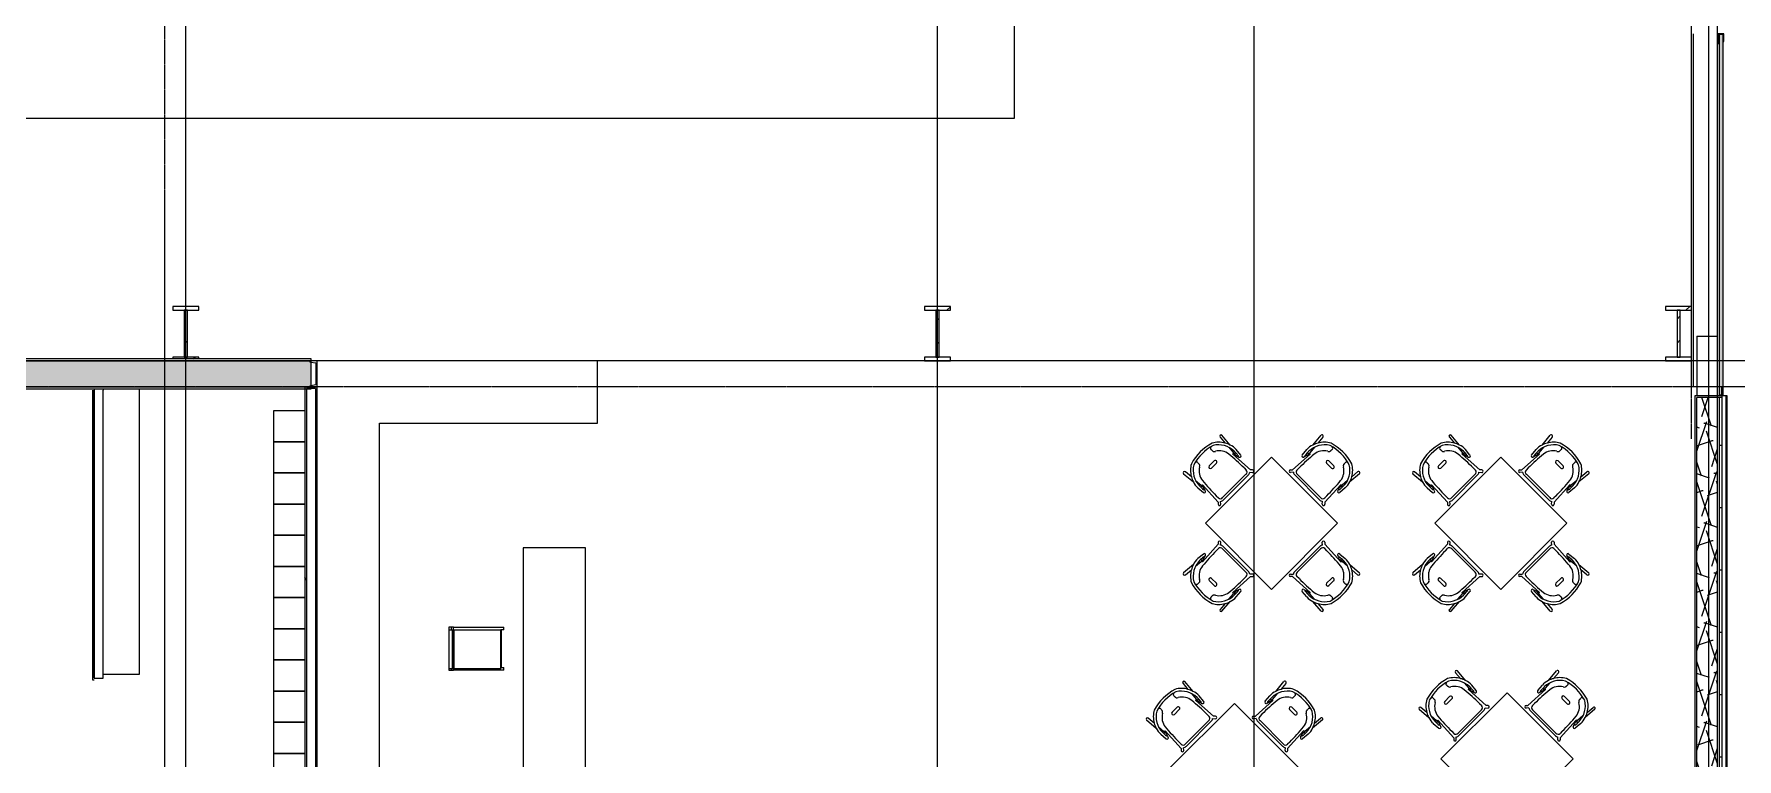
# Model space of a CAD drawing. Header units: inches. Extents: x 25557 to 33164, y -23509 to -20035.
# Drawn here: x 31565 to 32221, y -22513 to -22234 of the extents above; entities that cross this region are included whole.
import ezdxf

# ---------------------------------------------------------------- set-up
doc = ezdxf.new("R2010")
doc.units = ezdxf.units.IN
doc.header["$MEASUREMENT"] = 0
doc.linetypes.add('Grid Line 1_2_', pattern=[0.875, 0.5, -0.125, 0.125, -0.125])
for name, color, linetype, lineweight in [('A-FLOR', 192, 'Continuous', 9), ('A-GLAZ-CWMG', 51, 'Continuous', 9), ('A-WALL', 113, 'Continuous', 25), ('A-WALL-PATT', 111, 'Continuous', 25), ('G-ANNO-SYMB', 111, 'Continuous', 9), ('I-FURN', 30, 'Continuous', 9), ('I-WALL', 2, 'Continuous', 9), ('L-SITE-WALL', 31, 'Continuous', 9), ('Q-CASE', 31, 'Continuous', 9), ('S-BEAM', 12, 'Continuous', 9), ('S-COLS', 52, 'Continuous', 9), ('S-GRID', 1, 'Continuous', 9)]:
    doc.layers.add(name, color=color, linetype=linetype, lineweight=lineweight)
pattern_1 = [(161.57, (5933.279, 0.96), (-7.6802237, -0.0009796), [0, -54.643, 6.067, 0]), (18.43, (5931.359, 0.96), (-7.6802237, 0.0009796), [0, -54.643, 6.067, 0]), (108.43, (5933.279, 0.96), (3.8382953, -19.20136532), [18.211, -42.499]), (71.57, (5931.359, 0.96), (3.8382953, 19.20136532), [18.211, -42.499])]
pattern_2 = [(0, (5932.319, 0), (61.44, 15.36), [2.534, -43.546, 2.534, -43.546, -245.76]), (0, (5932.319, 0), (61.44, 15.36), [-92.16, 2.534, -89.626, 2.534, -43.546, -107.52]), (0, (5932.319, 0), (61.44, 15.36), [-230.4, 2.534, -28.186, 2.534, -74.266]), (120, (5955.359, 7.68), (-44.02215, 45.528601), [2.534, -43.546, 2.534, -43.546, -245.76]), (120, (5955.359, 7.68), (-44.02215, 45.528601), [-92.16, 2.534, -89.626, 2.534, -43.546, -107.52]), (120, (5955.359, 7.68), (-44.02215, 45.528601), [-230.4, 2.534, -28.186, 2.534, -74.266]), (240, (5963.039, 38.4), (-17.41785, -60.888601), [2.534, -43.546, 2.534, -43.546, -245.76]), (240, (5963.039, 38.4), (-17.41785, -60.888601), [-92.16, 2.534, -89.626, 2.534, -43.546, -107.52]), (240, (5963.039, 38.4), (-17.41785, -60.888601), [-230.4, 2.534, -28.186, 2.534, -74.266])]
pattern_3 = [(225, (31623.71, -22360.053), (19.00703, -19.00703), []), (225, (31623.71, -22388.853), (19.00703, -19.00703), [])]
pattern_4 = [(225, (32198.71, -22360.053), (19.00703, -19.00703), []), (225, (32198.71, -22388.853), (19.00703, -19.00703), [])]
pattern_5 = [(225, (31913.21, -22360.053), (19.00703, -19.00703), []), (225, (31913.21, -22388.853), (19.00703, -19.00703), [])]

# ---------------------------------------------------------------- blocks, each defined once
blk = doc.blocks.new('Locker-Double Stacked - 12_ x 12_-3246-Overall Floor Plan')
at = {"layer": 'I-FURN', "color": 7}
for p, q in [((-6, -6), (-6, 6)), ((-6, 6), (6, 6)), ((6, 6), (6, -6)), ((6, -6), (-6, -6))]:
    blk.add_line(p, q, dxfattribs=at)
blk = doc.blocks.new('Furniture 6 - Furniture 1-2394-Overall Floor Plan')
at = {"layer": 'I-FURN', "color": 7}
for p, q in [((25653.99, -22606.18), (25653.99, -22496.3)), ((25639.99, -22606.18), (25653.99, -22606.18))]:
    blk.add_line(p, q, dxfattribs=at)
blk = doc.blocks.new('Locker Rooms and Restrooms_rvt-2-Overall Floor Plan')
at = {"layer": 'A-WALL', "color": 7, "lineweight": 9}
for p, q in [((25656.14, -22370.18), (25656.14, -22370.8)), ((25659.64, -22370.18), (25659.64, -22370.8)), ((25659.64, -22481.74), (25659.64, -22370.8))]:
    blk.add_line(p, q, dxfattribs=at)
at = {"layer": 'I-WALL', "color": 250, "lineweight": 25}
for p, q in [((25655.52, -22370.8), (25655.52, -22482.37)), ((25656.14, -22370.8), (25656.14, -22481.74)), ((25656.14, -22481.74), (25656.14, -22370.8)), ((25655.52, -22482.37), (25656.14, -22482.37)), ((25656.14, -22481.74), (25659.64, -22481.74))]:
    blk.add_line(p, q, dxfattribs=at)
at = {"lineweight": 9}
blk.add_blockref('Furniture 6 - Furniture 1-2394-Overall Floor Plan', (19.65, 126), dxfattribs=at)
at = {"lineweight": 9, "rotation": 270}
for p in [(25731.27, -22384.68), (25731.27, -22396.68), (25731.27, -22408.68), (25731.27, -22420.68), (25731.27, -22432.68), (25731.27, -22444.68), (25731.27, -22456.68), (25731.27, -22468.68), (25731.27, -22480.68), (25731.27, -22492.68), (25731.27, -22504.68), (25731.27, -22516.68)]:
    blk.add_blockref('Locker-Double Stacked - 12_ x 12_-3246-Overall Floor Plan', p, dxfattribs=at)
blk = doc.blocks.new('Struct_Sports Complex_2015_rvt-2-Overall Floor Plan')
at = {"layer": 'L-SITE-WALL', "color": 7}
for p, q in [((26281.99, -22369.55), (26281.39, -22369.55)), ((26282.89, -22372.62), (26282.89, -22372.93))]:
    blk.add_line(p, q, dxfattribs=at)
at = {"layer": 'L-SITE-WALL', "color": 143}
for q in [(26281.99, -22369.55), (26282.89, -22372.62)]:
    blk.add_line((26282.89, -22369.55), q, dxfattribs=at)
blk = doc.blocks.new('Girt_C - 8_D-1120276-Overall Floor Plan')
at = {"layer": 'S-BEAM'}
for p, q in [((26273.39, -22350.05), (26273.39, -22372.93)), ((26273.39, -22350.05), (26273.58, -22350.05)), ((26273.58, -22350.05), (26281.2, -22350.05)), ((26281.2, -22350.05), (26281.39, -22350.05)), ((26281.39, -22372.93), (26281.39, -22350.05))]:
    blk.add_line(p, q, dxfattribs=at)
blk = doc.blocks.new('Casework 1 - Casework 1-456223-Overall Floor Plan')
at = {"layer": 'Q-CASE'}
for p, q in [((25850.02, -22359.55), (25742.02, -22359.55)), ((25850.02, -22383.55), (25850.02, -22359.55)), ((25766.02, -22602.04), (25766.02, -22383.55)), ((25766.02, -22383.55), (25850.02, -22383.55)), ((25845.39, -22431.55), (25821.39, -22431.55)), ((25821.39, -22431.55), (25821.39, -22602.04)), ((25845.39, -22602.04), (25845.39, -22431.55)), ((25763.89, -22602.04), (25766.02, -22602.04))]:
    blk.add_line(p, q, dxfattribs=at)
blk = doc.blocks.new('Falcon 7700 Series Pedestal Base - 36_ Square Top x 30_ - Wheelchair Height-460525-Overall Floor Plan')
at = {"layer": 'I-FURN'}
for p, q in [((18, 18), (-18, 18)), ((-18, 18), (-18, -18)), ((18, -18), (18, 18)), ((-18, -18), (18, -18))]:
    blk.add_line(p, q, dxfattribs=at)
blk = doc.blocks.new('HermanMiller_Collection_Air-Chair_SideChair_Arms - Arms-457867-Overall Floor Plan')
at = {"layer": 'I-FURN'}
for p, q in [((-3.55, 10.02), (-8.45, 10.45)), ((-8.45, 9.45), (-5.47, 9.18)), ((-3.35, 9.02), (-0.6, 8.8)), ((2.04, 10.2), (-0.69, 10.45)), ((-0.34, 8.32), (-0.6, 8.8)), ((-0.6, 8.8), (0.38, 8.73)), ((8.79, 8.8), (-0.34, 8.32)), ((0.77, 8.78), (2.2, 9.22)), ((6.45, 7.57), (7.62, 7.57)), ((9.32, 9.33), (8.79, 8.8)), ((9.17, 7.94), (10.01, 8.64)), ((9.52, -6.69), (9.52, 6.69)), ((-3.6, 1.35), (-3.6, -1.35)), ((-2.35, -1.35), (-2.35, 1.35)), ((8.7, 6.35), (8.7, -6.35)), ((-5.47, -9.18), (-8.45, -9.45)), ((-8.45, -10.45), (-3.55, -10.02)), ((-3.35, -9.02), (-0.6, -8.8)), ((-0.69, -10.45), (2.04, -10.2)), ((-0.6, -8.8), (-0.34, -8.32)), ((0.38, -8.73), (-0.6, -8.8)), ((-0.34, -8.32), (8.79, -8.8)), ((2.2, -9.22), (0.77, -8.78)), ((6.45, -7.57), (7.62, -7.57)), ((8.79, -8.8), (9.32, -9.33)), ((10.01, -8.64), (9.17, -7.94))]:
    blk.add_line(p, q, dxfattribs=at)
for centre, radius, start, end in [((-1.51, 1.66), 8.5, 117.78509, 152.21491), ((-8.45, 9.95), 0.5, 90, 270), ((-0.65, 0.76), 8.69, 90.78928, 148.92022), ((-2.46, 4.97), 5.17, 102.20965, 125.54804), ((-0.92, 1.66), 5.55, 95.46765, 123.46257), ((-1.25, 4.41), 6.06, 84.72014, 112.31104), ((6.58, -76.67), 84.24, 90.09111, 95.46765), ((-0.51, -9.88), 19.32, 84.42218, 90.78928), ((0.44, 9.26), 0.53, 159.74052, 262.71978), ((0.45, 9.65), 0.924, 265.61152, 290.36387), ((1.81, 9.64), 0.521, 212.95553, 275.04447), ((2.06, 9.7), 0.499, 287, 91.30538), ((7.62, 6.48), 1.09, 353.24671, 90.09111), ((7.56, 6.82), 1.97, 356.10334, 34.65425), ((9.66, 8.99), 0.49, 315, 135), ((9.93, 0), 19.77, 163.47875, 196.52125), ((9.93, 0), 18.77, 163.78547, 196.21453), ((-7.66, 5.36), 2.08, 305.4968, 328.6439), ((-0.23, 0.83), 6.63, 124.50042, 148.6439), ((-2.98, 1.35), 0.625, 360, 180), ((-1.51, -1.66), 8.5, 207.78509, 242.21491), ((-0.65, -0.76), 8.69, 211.07978, 269.21072), ((-7.66, -5.36), 2.08, 31.3561, 54.5032), ((-0.23, -0.83), 6.63, 211.3561, 235.49958), ((-0.92, -1.66), 5.55, 236.53743, 264.53235), ((-2.98, -1.35), 0.625, 180, 360), ((7.62, -6.48), 1.09, 269.90889, 6.75329), ((-8.45, -9.95), 0.5, 90, 270), ((-2.46, -4.97), 5.17, 234.45196, 257.79035), ((-1.25, -4.41), 6.06, 247.68896, 275.27986), ((6.58, 76.67), 84.24, 264.53235, 269.90889), ((-0.51, 9.88), 19.32, 269.21072, 275.57782), ((0.44, -9.26), 0.53, 97.28022, 200.25948), ((0.45, -9.65), 0.924, 69.63613, 94.38848), ((1.81, -9.64), 0.521, 84.95553, 147.04447), ((2.06, -9.7), 0.499, 268.69462, 73), ((7.56, -6.82), 1.97, 325.34575, 3.89666), ((9.66, -8.99), 0.49, 225, 45)]:
    blk.add_arc(centre, radius, start, end, dxfattribs=at)
for centre, major_axis, ratio, start_param, end_param in [((-7.46, 6.92), (0.03, 3.66), 0.320235, 2.34328, 2.536765), ((-7.87, 5.38), (-0.03, 1.79), 0.298783, 2.522217, 3.153947), ((-7.46, -6.92), (-0.03, 3.66), 0.320235, 0.604828, 0.798312), ((-7.87, -5.38), (0.03, 1.79), 0.298783, 6.270831, 6.902561)]:
    blk.add_ellipse(centre, major_axis=major_axis, ratio=ratio, start_param=start_param, end_param=end_param, dxfattribs=at)
for points in [[(-6.45, 3.67), (-6.52, 3.66), (-6.67, 3.64), (-6.9, 3.62), (-7.13, 3.61), (-7.4, 3.6), (-7.65, 3.59), (-7.83, 3.59)], [(-6.45, -3.67), (-6.52, -3.66), (-6.67, -3.64), (-6.9, -3.62), (-7.13, -3.61), (-7.4, -3.6), (-7.65, -3.59), (-7.83, -3.59)]]:
    blk.add_open_spline(points, degree=3, knots=[-1, -1, -1, -1, -0.75, -0.5, -0.375, -0.25, 0, 0, 0, 0], dxfattribs=at)
blk = doc.blocks.new('HermanMiller_Collection_Air-Chair_SideChair_Arms - Arms-460524-Overall Floor Plan')
at = {"layer": 'I-FURN'}
for p, q in [((-8.45, 10.45), (-3.55, 10.02)), ((-5.47, 9.18), (-8.45, 9.45)), ((-3.35, 9.02), (-0.6, 8.8)), ((-0.69, 10.45), (2.04, 10.2)), ((-0.6, 8.8), (-0.34, 8.32)), ((0.38, 8.73), (-0.6, 8.8)), ((-0.34, 8.32), (8.79, 8.8)), ((2.2, 9.22), (0.77, 8.78)), ((6.45, 7.57), (7.62, 7.57)), ((8.79, 8.8), (9.32, 9.33)), ((10.01, 8.64), (9.17, 7.94)), ((9.52, 6.69), (9.52, -6.69)), ((-3.6, -1.35), (-3.6, 1.35)), ((-2.35, 1.35), (-2.35, -1.35)), ((8.7, -6.35), (8.7, 6.35)), ((-8.45, -9.45), (-5.47, -9.18)), ((-3.55, -10.02), (-8.45, -10.45)), ((-3.35, -9.02), (-0.6, -8.8)), ((2.04, -10.2), (-0.69, -10.45)), ((-0.34, -8.32), (-0.6, -8.8)), ((-0.6, -8.8), (0.38, -8.73)), ((8.79, -8.8), (-0.34, -8.32)), ((0.77, -8.78), (2.2, -9.22)), ((6.45, -7.57), (7.62, -7.57)), ((9.32, -9.33), (8.79, -8.8)), ((9.17, -7.94), (10.01, -8.64))]:
    blk.add_line(p, q, dxfattribs=at)
for centre, radius, start, end in [((-1.51, 1.66), 8.5, 117.78509, 152.21491), ((-8.45, 9.95), 0.5, 90, 270), ((-0.65, 0.76), 8.69, 90.78928, 148.92022), ((-2.46, 4.97), 5.17, 102.20965, 125.54804), ((-0.92, 1.66), 5.55, 95.46765, 123.46257), ((-1.25, 4.41), 6.06, 84.72014, 112.31104), ((6.58, -76.67), 84.24, 90.09111, 95.46765), ((-0.51, -9.88), 19.32, 84.42218, 90.78928), ((0.44, 9.26), 0.53, 159.74052, 262.71978), ((0.45, 9.65), 0.924, 265.61152, 290.36387), ((1.81, 9.64), 0.521, 212.95553, 275.04447), ((2.06, 9.7), 0.499, 287, 91.30538), ((7.62, 6.48), 1.09, 353.24671, 90.09111), ((7.56, 6.82), 1.97, 356.10334, 34.65425), ((9.66, 8.99), 0.49, 315, 135), ((9.93, 0), 19.77, 163.47875, 196.52125), ((9.93, 0), 18.77, 163.78547, 196.21453), ((-7.66, 5.36), 2.08, 305.4968, 328.6439), ((-0.23, 0.83), 6.63, 124.50042, 148.6439), ((-2.98, 1.35), 0.625, 0, 180), ((-1.51, -1.66), 8.5, 207.78509, 242.21491), ((-0.65, -0.76), 8.69, 211.07978, 269.21072), ((-7.66, -5.36), 2.08, 31.3561, 54.5032), ((-0.23, -0.83), 6.63, 211.3561, 235.49958), ((-0.92, -1.66), 5.55, 236.53743, 264.53235), ((-2.98, -1.35), 0.625, 180, 0), ((7.62, -6.48), 1.09, 269.90889, 6.75329), ((-8.45, -9.95), 0.5, 90, 270), ((-2.46, -4.97), 5.17, 234.45196, 257.79035), ((-1.25, -4.41), 6.06, 247.68896, 275.27986), ((6.58, 76.67), 84.24, 264.53235, 269.90889), ((-0.51, 9.88), 19.32, 269.21072, 275.57782), ((0.44, -9.26), 0.53, 97.28022, 200.25948), ((0.45, -9.65), 0.924, 69.63613, 94.38848), ((1.81, -9.64), 0.521, 84.95553, 147.04447), ((2.06, -9.7), 0.499, 268.69462, 73), ((7.56, -6.82), 1.97, 325.34575, 3.89666), ((9.66, -8.99), 0.49, 225, 45)]:
    blk.add_arc(centre, radius, start, end, dxfattribs=at)
for centre, major_axis, ratio, start_param, end_param in [((-7.46, 6.92), (0.03, 3.66), 0.320235, 2.34328, 2.536765), ((-7.87, 5.38), (-0.03, 1.79), 0.298783, 2.522217, 3.153947), ((-7.46, -6.92), (-0.03, 3.66), 0.320235, 0.604828, 0.798312), ((-7.87, -5.38), (0.03, 1.79), 0.298783, 6.270831, 6.902561)]:
    blk.add_ellipse(centre, major_axis=major_axis, ratio=ratio, start_param=start_param, end_param=end_param, dxfattribs=at)
for points in [[(-6.45, 3.67), (-6.52, 3.66), (-6.67, 3.64), (-6.9, 3.62), (-7.13, 3.61), (-7.4, 3.6), (-7.65, 3.59), (-7.83, 3.59)], [(-6.45, -3.67), (-6.52, -3.66), (-6.67, -3.64), (-6.9, -3.62), (-7.13, -3.61), (-7.4, -3.6), (-7.65, -3.59), (-7.83, -3.59)]]:
    blk.add_open_spline(points, degree=3, knots=[-1, -1, -1, -1, -0.75, -0.5, -0.375, -0.25, 0, 0, 0, 0], dxfattribs=at)
blk = doc.blocks.new('Bar_Stool_6722_1_ - Bar_Stool_6722_1_-477960-Overall Floor Plan')
at = {"layer": 'I-FURN'}
for p, q in [((0, 19.21), (0, 21.13)), ((1, 21.13), (0, 21.13)), ((1, 21.13), (1, 20.14)), ((1, 20.14), (15.5, 20.14)), ((1, 20.14), (1, 19.99)), ((16, 20), (1, 20)), ((1, 19.89), (1, 19.99)), ((1, 17.63), (1, 19.89)), ((15.5, 20.14), (15.5, 21.13)), ((16.5, 21.13), (15.5, 21.13)), ((15.5, 19.98), (15.5, 20.14)), ((16, 19.99), (16, 19.89)), ((16, 19.89), (16, 17.63)), ((16.5, 21.13), (16.5, 19.21)), ((0, 17.72), (0, 19.21)), ((0, 1.78), (0, 17.72)), ((1, 2.03), (1, 17.63)), ((16, 17.63), (16, 2.03)), ((16.5, 19.21), (16.5, 17.72)), ((16.5, 17.72), (16.5, 1.78)), ((1, 1.78), (0, 1.78)), ((0, 1.78), (0, 0.98)), ((1, 0.98), (0, 0.98)), ((0, 0.98), (0, 0)), ((0, 0), (1, 0)), ((1, 1.91), (1, 2.03)), ((16, 2.03), (1, 2.03)), ((1, 1.24), (1, 1.91)), ((16, 1.91), (1, 1.91)), ((1, 0), (1, 1.24)), ((1, 1.24), (16, 1.24)), ((16, 2.03), (16, 1.91)), ((16, 1.91), (16, 1.24)), ((16.5, 1.78), (16, 1.78)), ((16, 1.24), (16, 0)), ((16.5, 0.98), (16, 0.98)), ((16, 0), (16.5, 0)), ((16.5, 0.98), (16.5, 1.78)), ((16.5, 0), (16.5, 0.98)), ((1, 0), (16, 0))]:
    blk.add_line(p, q, dxfattribs=at)
blk = doc.blocks.new('Rectangular Mullion - Profile_Polycarbonate_right-1166475-Overall Floor Plan')
at = {"layer": 'A-GLAZ-CWMG', "lineweight": 13}
for p, q in [((0, 1.141125), (-3.622, 1.141125)), ((-3.622, 1.141125), (-3.622, 0.787125)), ((-3.622, 0.787125), (-3.372, 0.787125)), ((-3.5595, 0.849625), (-3.5595, 1.078625)), ((-3.5595, 1.078625), (-0.0625, 1.078625)), ((-3.372, 0.849625), (-3.5595, 0.849625)), ((-3.372, 0.787125), (-3.372, 0.849625)), ((-0.0625, 1.078625), (-0.0625, -0.922375)), ((0, -0.984875), (0, 1.141125)), ((-2.7715, -0.859875), (-2.834, -0.859875)), ((-2.834, -0.859875), (-2.834, -0.984875)), ((-2.834, -0.984875), (0, -0.984875)), ((-2.7715, -0.922375), (-2.7715, -0.859875)), ((-0.0625, -0.922375), (-2.7715, -0.922375))]:
    blk.add_line(p, q, dxfattribs=at)
blk = doc.blocks.new('columns and girder2 - one-1108489-Overall Floor Plan')
at = {"layer": 'S-BEAM'}
h = blk.add_hatch(dxfattribs=at)
h.set_pattern_fill('FP_27', color=256, style=0, pattern_type=2)
h.set_pattern_definition(pattern_3)
h.paths.add_polyline_path([(0, -1.25), (-5, -1.25), (-5, -2), (5, -2), (5, -1.25)], flags=0)
h.paths.add_polyline_path([(5, -20), (-5, -20), (-5, -21.5), (5, -21.5)], flags=0)
h.paths.add_polyline_path([(-5, -1204.75), (-5, -1206.25), (5, -1206.25), (5, -1204.75)], flags=0)
h.paths.add_polyline_path([(5, -1224.25), (-5, -1224.25), (-5, -1225), (5, -1225)], flags=0)
h = blk.add_hatch(dxfattribs=at)
h.set_pattern_fill('FP_27', color=256, style=0, pattern_type=2)
h.set_pattern_definition(pattern_3)
h.paths.add_polyline_path([(-0.63, -2), (-0.63, -20), (0.62, -20), (0.62, -2)], flags=0)
h.paths.add_polyline_path([(-0.63, -1206.25), (-0.63, -1224.25), (0.62, -1224.25), (0.62, -1206.25)], flags=0)
at = {"layer": 'S-BEAM', "lineweight": 15}
for p, q in [((-5, -1.25), (-5, -2)), ((-5, -2), (5, -2)), ((0.62, -2), (-0.63, -2)), ((-0.63, -2), (-0.63, -20)), ((0.62, -20), (0.62, -2)), ((5, -2), (5, -1.25)), ((5, -20), (-5, -20)), ((-5, -20), (-5, -21.5)), ((-5, -21.5), (5, -21.5)), ((-0.63, -20), (0.62, -20)), ((5, -21.5), (5, -20))]:
    blk.add_line(p, q, dxfattribs=at)
blk = doc.blocks.new('columns and girder2 - one-V36-Overall Floor Plan')
at = {"layer": 'S-BEAM'}
h = blk.add_hatch(dxfattribs=at)
h.set_pattern_fill('FP_37', color=256, style=0, pattern_type=2)
h.set_pattern_definition(pattern_4)
h.paths.add_polyline_path([(5, -0.5), (-5, -0.5), (-5, -2), (5, -2)], flags=0)
h.paths.add_polyline_path([(5, -20), (-5, -20), (-5, -21.5), (5, -21.5)], flags=0)
h.paths.add_polyline_path([(5, -1204.75), (-4.25, -1204.75), (-4.25, -1206.25), (5, -1206.25)], flags=0)
h.paths.add_polyline_path([(-4.25, -1224.25), (-4.25, -1225), (5, -1225), (5, -1224.25), (-3.5, -1224.25)], flags=0)
h = blk.add_hatch(dxfattribs=at)
h.set_pattern_fill('FP_37', color=256, style=0, pattern_type=2)
h.set_pattern_definition(pattern_4)
h.paths.add_polyline_path([(-0.63, -2), (-0.63, -20), (0.62, -20), (0.62, -2)], flags=0)
h.paths.add_polyline_path([(0.62, -1206.25), (-0.63, -1206.25), (-0.63, -1224.25), (0.62, -1224.25), (0.62, -1224.12)], flags=0)
at = {"layer": 'S-BEAM', "lineweight": 15}
for p, q in [((5, -0.5), (-5, -0.5)), ((-5, -2), (5, -2)), ((0.62, -2), (-0.63, -2)), ((-0.63, -2), (-0.63, -20)), ((0.62, -20), (0.62, -2)), ((5, -2), (5, -0.5)), ((5, -20), (-5, -20)), ((-5, -21.5), (5, -21.5)), ((-0.63, -20), (0.62, -20)), ((5, -21.5), (5, -20))]:
    blk.add_line(p, q, dxfattribs=at)
blk = doc.blocks.new('columns and girder2 - one-V37-Overall Floor Plan')
at = {"layer": 'S-BEAM'}
h = blk.add_hatch(dxfattribs=at)
h.set_pattern_fill('FP_38', color=256, style=0, pattern_type=2)
h.set_pattern_definition(pattern_5)
h.paths.add_polyline_path([(5, -0.5), (-5, -0.5), (-5, -2), (5, -2)], flags=0)
h.paths.add_polyline_path([(-5, -20), (-5, -21.5), (5, -21.5), (5, -20)], flags=0)
h.paths.add_polyline_path([(5, -1204.75), (-5, -1204.75), (-5, -1206.25), (5, -1206.25)], flags=0)
h.paths.add_polyline_path([(-5, -1224.25), (-5, -1225), (5, -1225), (5, -1224.25), (-0.13, -1224.25)], flags=0)
h = blk.add_hatch(dxfattribs=at)
h.set_pattern_fill('FP_38', color=256, style=0, pattern_type=2)
h.set_pattern_definition(pattern_5)
h.paths.add_polyline_path([(-0.63, -2), (-0.63, -20), (0.62, -20), (0.62, -2)], flags=0)
h.paths.add_polyline_path([(-0.63, -1206.25), (-0.63, -1224.25), (0.62, -1224.25), (0.62, -1206.25)], flags=0)
at = {"layer": 'S-BEAM', "lineweight": 15}
for p, q in [((5, -0.5), (-5, -0.5)), ((-5, -0.5), (-5, -2)), ((-5, -2), (5, -2)), ((0.62, -2), (-0.63, -2)), ((-0.63, -2), (-0.63, -20)), ((0.62, -20), (0.62, -2)), ((5, -2), (5, -0.5)), ((5, -20), (-5, -20)), ((-5, -20), (-5, -21.5)), ((-5, -21.5), (5, -21.5)), ((-0.63, -20), (0.62, -20)), ((5, -21.5), (5, -20))]:
    blk.add_line(p, q, dxfattribs=at)
blk = doc.blocks.new('Girt_Z - 10_D-1118247-Overall Floor Plan')
at = {"layer": 'S-BEAM'}
for p, q in [((26271.39, -22369.55), (26271.39, -22233.68)), ((26271.96, -22233.68), (26271.96, -22369.55)), ((26272.04, -22233.68), (26272.04, -22369.55)), ((26281.39, -22350.05), (26281.39, -22233.68)), ((26271.96, -22369.55), (26271.39, -22369.55)), ((26272.04, -22369.55), (26271.96, -22369.55)), ((26273.39, -22369.55), (26272.04, -22369.55))]:
    blk.add_line(p, q, dxfattribs=at)

msp = doc.modelspace()

# ---------------------------------------------------------------- hatches: boundary and pattern name
at = {"layer": 'A-WALL-PATT', "lineweight": 9, "transparency": 33554649}
msp.add_hatch(color=256, dxfattribs=at).paths.add_polyline_path([(32215.89, -22372.62), (32215.89, -22233.74), (32214.31, -22233.74), (32214.31, -22372.62)], flags=0)
at = {"layer": 'A-WALL-PATT', "lineweight": 9}
h = msp.add_hatch(dxfattribs=at)
h.set_pattern_fill('FP_20', color=256, style=0, pattern_type=2)
h.set_pattern_definition(pattern_1)
h.paths.add_polyline_path([(31671.96, -22369.55), (31671.96, -22359.55), (31495.08, -22359.55), (31495.08, -22369.55), (31605.11, -22369.55)], flags=0)
h.paths.add_polyline_path([(31414.58, -22369.55), (31414.58, -22359.55), (31093.08, -22359.55), (31093.08, -22369.55), (31397.75, -22369.55)], flags=0)
h.paths.add_polyline_path([(31040.46, -22369.55), (31040.46, -22359.55), (30851.83, -22359.55), (30851.83, -22369.55), (31039.83, -22369.55)], flags=0)
h.paths.add_polyline_path([(30777.96, -22369.55), (30777.96, -22359.55), (30562.33, -22359.55), (30562.33, -22369.55), (30637.45, -22369.55)], flags=0)
h.paths.add_polyline_path([(28730.96, -22369.55), (28730.96, -22359.55), (28713.71, -22359.55), (28713.71, -22369.55)], flags=0)
h = msp.add_hatch(dxfattribs=at)
h.set_pattern_fill('FP_19', color=256, style=0, pattern_type=2)
h.set_pattern_definition(pattern_2)
h.paths.add_polyline_path([(31669.58, -22787.3), (31670.21, -22787.3), (31670.21, -22369.55), (31669.58, -22369.55), (31669.58, -22786.55)], flags=0)
h = msp.add_hatch(dxfattribs=at)
h.set_pattern_fill('FP_19', color=256, style=0, pattern_type=2)
h.set_pattern_definition(pattern_2)
h.paths.add_polyline_path([(31674.33, -22787.3), (31674.33, -22606.16), (31673.71, -22606.16), (31673.71, -22787.3), (31674.23, -22787.3)], flags=0)
h.paths.add_polyline_path([(31673.71, -22602.66), (31674.33, -22602.66), (31674.33, -22369.55), (31670.21, -22369.55), (31670.21, -22370.18), (31673.71, -22370.18), (31673.71, -22569.08)], flags=0)
h = msp.add_hatch(dxfattribs=at)
h.set_pattern_fill('FP_20', color=256, style=0, pattern_type=2)
h.set_pattern_definition(pattern_1)
h.paths.add_polyline_path([(32205.71, -22686.93), (32213.71, -22686.93), (32213.71, -22373.68), (32205.71, -22373.68), (32205.71, -22685.29)], flags=0)
h = msp.add_hatch(dxfattribs=at)
h.set_pattern_fill('FP_22', color=256, style=0, pattern_type=2)
h.set_pattern_definition([(0, (5932.32, 0), (0, 24), []), (90, (5932.32, 0), (-24, 1e-15), [])])
h.paths.add_polyline_path([(32214.46, -22686.93), (32215.46, -22686.93), (32215.46, -22373.68), (32214.46, -22373.68), (32214.46, -22685.29)], flags=0)

# ---------------------------------------------------------------- linework, layer by layer
at = {"layer": 'A-FLOR'}
for p, q in [((31942.96, -22266.05), (31942.96, -21135.05)), ((30535.71, -22266.05), (31942.96, -22266.05))]:
    msp.add_line(p, q, dxfattribs=at)
at = {"layer": 'A-WALL'}
for p, q in [((32214.31, -22233.74), (32214.31, -22372.62)), ((32215.89, -22233.74), (32214.31, -22233.74)), ((32215.89, -22372.62), (32215.89, -22233.74)), ((32214.31, -22372.62), (32215.89, -22372.62))]:
    msp.add_line(p, q, dxfattribs=at)
at = {"layer": 'A-WALL', "lineweight": 9}
for p, q in [((31495.08, -22359.55), (31671.96, -22359.55)), ((31495.08, -22369.55), (31671.96, -22369.55)), ((31673.71, -22370.18), (31670.21, -22370.18)), ((31670.21, -22370.18), (31670.21, -22787.3)), ((31673.71, -22370.18), (31673.71, -22602.66)), ((32205.71, -22686.93), (32205.71, -22373.68)), ((32215.46, -22373.68), (32205.71, -22373.68)), ((32213.71, -22686.93), (32213.71, -22373.68)), ((32214.46, -22686.93), (32214.46, -22373.68)), ((32215.46, -22687.68), (32215.46, -22372.93)), ((32217.08, -22687.68), (32217.08, -22372.93))]:
    msp.add_line(p, q, dxfattribs=at)
at = {"layer": 'G-ANNO-SYMB'}
for p, q in [((32210.22, -20363.1), (32210.22, -23225.87)), ((32035.14, -21003.08), (32035.14, -22908.84))]:
    msp.add_line(p, q, dxfattribs=at)
at = {"layer": 'I-WALL', "lineweight": 25}
for p, q in [((31674.33, -22369.55), (31669.58, -22369.55)), ((31669.58, -22369.55), (31669.58, -22786.55)), ((31674.33, -22602.04), (31674.33, -22369.55))]:
    msp.add_line(p, q, dxfattribs=at)
at = {"layer": 'L-SITE-WALL', "lineweight": 25}
for p, q in [((31671.96, -22358.8), (31495.08, -22358.8)), ((31671.96, -22370.3), (31671.96, -22358.8)), ((31524.46, -22370.3), (31671.96, -22370.3)), ((32204.96, -22372.93), (32204.96, -22687.68)), ((32217.46, -22372.93), (32204.96, -22372.93)), ((32217.46, -22687.68), (32217.46, -22372.93))]:
    msp.add_line(p, q, dxfattribs=at)
at = {"layer": 'S-BEAM'}
for p, q in [((32203.71, -22369.55), (32203.71, -22233.68)), ((32205.71, -22350.05), (32205.71, -22372.93))]:
    msp.add_line(p, q, dxfattribs=at)
at = {"layer": 'S-COLS', "lineweight": 15}
for p, q in [((31674.33, -22359.55), (31671.44, -22359.55)), ((31671.88, -22359.99), (31673.81, -22360.29)), ((31673.81, -22360.29), (31673.81, -22368.81)), ((31674.33, -22369.55), (31674.33, -22359.55)), ((31671.44, -22369.55), (31674.33, -22369.55)), ((31673.81, -22368.81), (31671.88, -22369.12))]:
    msp.add_line(p, q, dxfattribs=at)
for centre, start, end in [((31671.88, -22359.55), 180, 270), ((31671.88, -22369.55), 90, 180)]:
    msp.add_arc(centre, 0.436, start, end, dxfattribs=at)
at = {"layer": 'S-GRID', "linetype": 'Grid Line 1_2_'}
for p, q in [((31623.71, -23095.8), (31623.71, -20550.05)), ((31913.21, -23095.8), (31913.21, -20550.05)), ((32203.71, -22389.58), (32203.71, -20550.05)), ((32213.71, -22999.8), (32213.71, -20646.05)), ((31615.71, -23317.24), (31615.71, -20902.43)), ((31623.71, -23413.24), (31623.71, -20902.43)), ((31913.21, -23413.24), (31913.21, -20902.43)), ((32213.71, -23317.24), (32213.71, -20998.43)), ((32651.38, -22359.55), (28585.83, -22359.55)), ((33029.79, -22359.55), (28669.83, -22359.55)), ((32933.79, -22369.55), (28669.83, -22369.55)), ((32205.71, -23413.24), (32205.71, -22389.58))]:
    msp.add_line(p, q, dxfattribs=at)

# ---------------------------------------------------------------- block references
at = {"lineweight": 5}
for name in ['Struct_Sports Complex_2015_rvt-2-Overall Floor Plan', 'Locker Rooms and Restrooms_rvt-2-Overall Floor Plan']:
    msp.add_blockref(name, (5932.32, 0), dxfattribs=at)
at = {"layer": 'A-GLAZ-CWMG', "rotation": 90.00000000000422}
msp.add_blockref('Rectangular Mullion - Profile_Polycarbonate_right-1166475-Overall Floor Plan', (32215.1, -22233.68), dxfattribs=at)
at = {"layer": 'I-FURN'}
for name, p, rotation in [('HermanMiller_Collection_Air-Chair_SideChair_Arms - Arms-457867-Overall Floor Plan', (32021.42, -22401.55), 314.9999999999997), ('HermanMiller_Collection_Air-Chair_SideChair_Arms - Arms-460524-Overall Floor Plan', (32062.43, -22401.55), 224.9999999999995), ('HermanMiller_Collection_Air-Chair_SideChair_Arms - Arms-457867-Overall Floor Plan', (32109.7, -22401.55), 314.9999999999997), ('HermanMiller_Collection_Air-Chair_SideChair_Arms - Arms-460524-Overall Floor Plan', (32150.71, -22401.55), 224.9999999999995), ('Falcon 7700 Series Pedestal Base - 36_ Square Top x 30_ - Wheelchair Height-460525-Overall Floor Plan', (32041.92, -22422.05), 314.9999999999997), ('Falcon 7700 Series Pedestal Base - 36_ Square Top x 30_ - Wheelchair Height-460525-Overall Floor Plan', (32130.21, -22422.05), 314.9999999999997), ('HermanMiller_Collection_Air-Chair_SideChair_Arms - Arms-457867-Overall Floor Plan', (32021.42, -22442.56), 44.99999999999943), ('HermanMiller_Collection_Air-Chair_SideChair_Arms - Arms-460524-Overall Floor Plan', (32062.43, -22442.56), 134.9999999999997), ('HermanMiller_Collection_Air-Chair_SideChair_Arms - Arms-457867-Overall Floor Plan', (32109.7, -22442.56), 44.99999999999943), ('HermanMiller_Collection_Air-Chair_SideChair_Arms - Arms-460524-Overall Floor Plan', (32150.71, -22442.56), 134.9999999999997), ('Bar_Stool_6722_1_ - Bar_Stool_6722_1_-477960-Overall Floor Plan', (31725.11, -22462.05), 270.0000000000007), ('HermanMiller_Collection_Air-Chair_SideChair_Arms - Arms-457867-Overall Floor Plan', (32007.11, -22496.37), 314.9999999999997), ('HermanMiller_Collection_Air-Chair_SideChair_Arms - Arms-460524-Overall Floor Plan', (32048.12, -22496.37), 224.9999999999995), ('HermanMiller_Collection_Air-Chair_SideChair_Arms - Arms-457867-Overall Floor Plan', (32112.11, -22492.24), 314.9999999999997), ('HermanMiller_Collection_Air-Chair_SideChair_Arms - Arms-460524-Overall Floor Plan', (32153.12, -22492.24), 224.9999999999995), ('Falcon 7700 Series Pedestal Base - 36_ Square Top x 30_ - Wheelchair Height-460525-Overall Floor Plan', (32132.62, -22512.74), 314.9999999999997), ('Falcon 7700 Series Pedestal Base - 36_ Square Top x 30_ - Wheelchair Height-460525-Overall Floor Plan', (32027.62, -22516.88), 314.9999999999997)]:
    msp.add_blockref(name, p, dxfattribs=dict(at, rotation=rotation))
at = {"layer": 'Q-CASE'}
msp.add_blockref('Casework 1 - Casework 1-456223-Overall Floor Plan', (5932.32, 0), dxfattribs=at)
at = {"layer": 'S-BEAM', "rotation": 180}
for name, p in [('columns and girder2 - one-1108489-Overall Floor Plan', (31623.71, -22360.05)), ('columns and girder2 - one-V37-Overall Floor Plan', (31913.21, -22360.05)), ('columns and girder2 - one-V36-Overall Floor Plan', (32198.71, -22360.05))]:
    msp.add_blockref(name, p, dxfattribs=at)
at = {"layer": 'S-BEAM'}
for name in ['Girt_Z - 10_D-1118247-Overall Floor Plan', 'Girt_C - 8_D-1120276-Overall Floor Plan']:
    msp.add_blockref(name, (5932.32, 0), dxfattribs=at)

doc.saveas('drawing.dxf')
